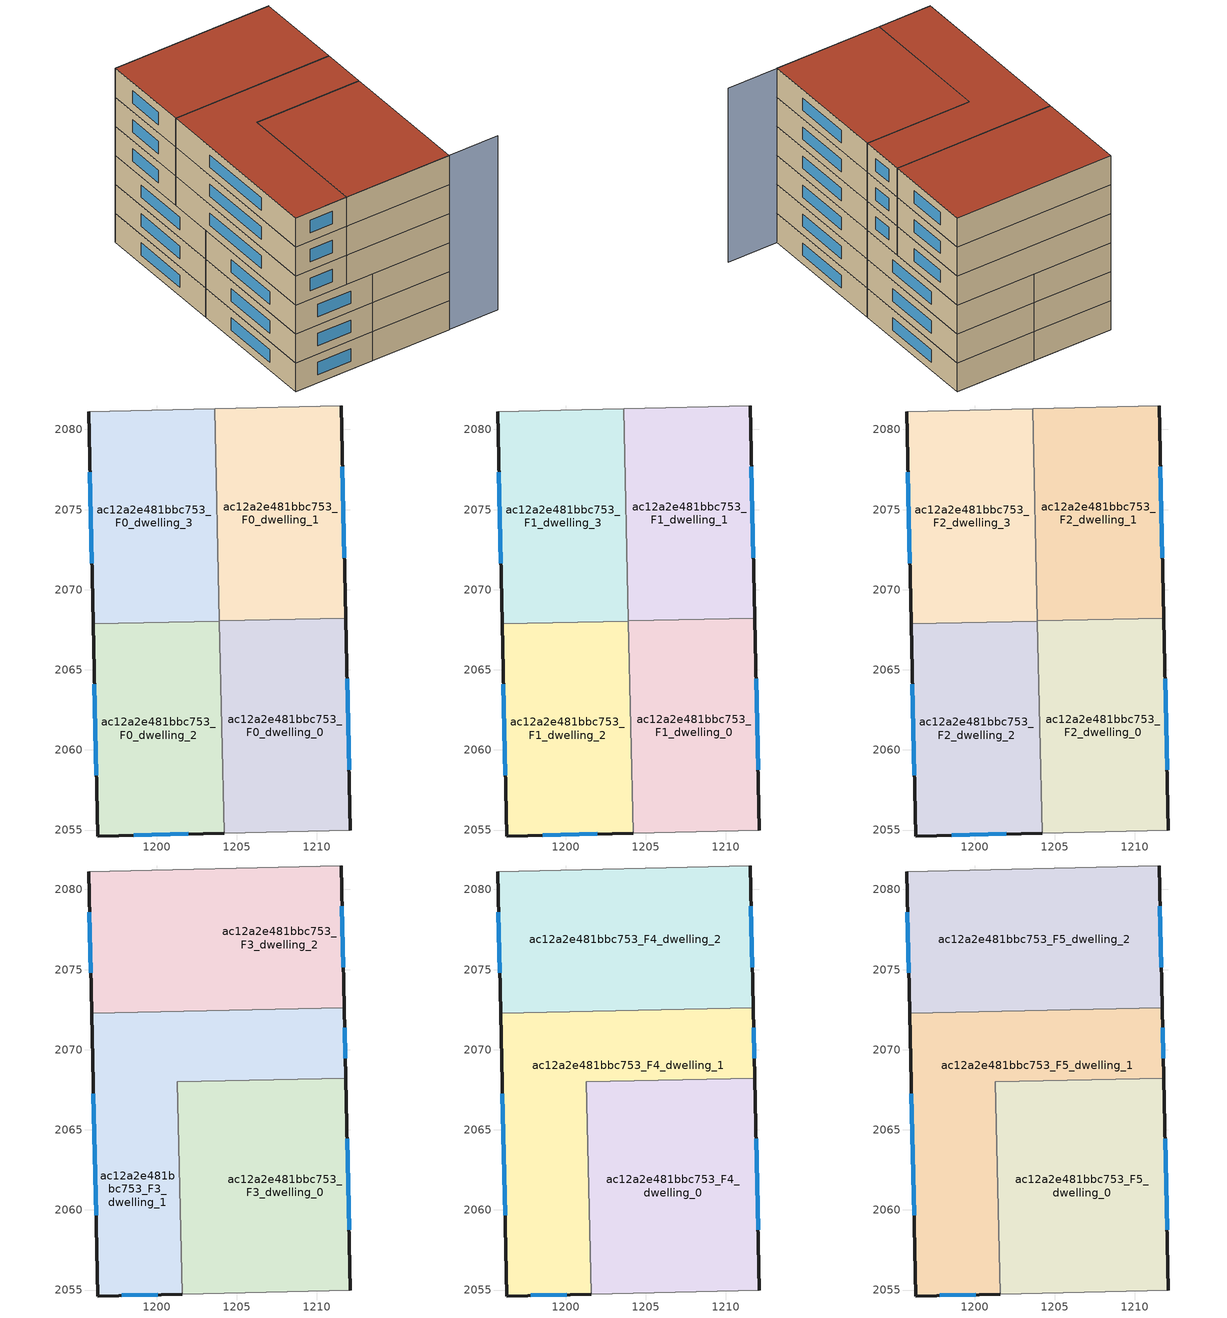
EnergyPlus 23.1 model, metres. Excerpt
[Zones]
ac12a2e481bbc753_F0_dwelling_0
 floor ground (EU_floor_Construction): 1211.81,2068.22 1212.1,2054.98 1204.22,2054.8 1203.92,2068.05 z0
 wall outside (EU_wall_Construction): 1212.1,2054.98 1211.81,2068.22 z0:3
 wall to ac12a2e481bbc753_F0_dwelling_1 (EU_wall_Construction): 1211.81,2068.22 1203.92,2068.05 z0:3
 wall adiabatic (EU_wall_Construction): 1204.22,2054.8 1212.1,2054.98 z0:3
 wall to ac12a2e481bbc753_F0_dwelling_2 (EU_wall_Construction): 1203.92,2068.04 1204.22,2054.8 z0:3
 window (EU_Window_Construction): 1212.02,2058.76 1211.89,2064.44 z0.86:2.14
ac12a2e481bbc753_F0_dwelling_1
 floor ground (EU_floor_Construction): 1211.51,2081.47 1211.81,2068.22 1203.92,2068.05 1203.63,2081.29 z0
 wall outside (EU_wall_Construction): 1211.81,2068.22 1211.51,2081.47 z0:3
 wall adiabatic (EU_wall_Construction): 1211.51,2081.47 1203.63,2081.29 z0:3
 wall to ac12a2e481bbc753_F0_dwelling_3 (EU_wall_Construction): 1203.63,2081.29 1203.92,2068.05 z0:3
 window (EU_Window_Construction): 1211.72,2072.01 1211.6,2077.68 z0.86:2.14
ac12a2e481bbc753_F0_dwelling_2
 floor ground (EU_floor_Construction): 1203.92,2068.04 1204.22,2054.8 1196.33,2054.63 1196.04,2067.87 z0
 wall outside (EU_wall_Construction): 1196.04,2067.87 1196.33,2054.63 1204.22,2054.8 z0:3
 wall to ac12a2e481bbc753_F0_dwelling_3 (EU_wall_Construction): 1203.92,2068.04 1196.04,2067.87 z0:3
 window (EU_Window_Construction): 1196.12,2064.09 1196.25,2058.41 / 1198.58,2054.68 1201.96,2054.75 z0.86:2.14
ac12a2e481bbc753_F0_dwelling_3
 floor ground (EU_floor_Construction): 1203.63,2081.29 1203.92,2068.04 1196.04,2067.87 1195.75,2081.12 z0
 wall outside (EU_wall_Construction): 1195.75,2081.12 1196.04,2067.87 z0:3
 wall adiabatic (EU_wall_Construction): 1203.63,2081.29 1195.75,2081.12 z0:3
 window (EU_Window_Construction): 1195.83,2077.33 1195.96,2071.65 z0.86:2.14
ac12a2e481bbc753_F1_dwelling_0
 floor to ac12a2e481bbc753_F0_dwelling_0 (EU_floor_Construction): 1211.81,2068.22 1212.1,2054.98 1204.22,2054.8 1203.92,2068.05 z3
 wall outside (EU_wall_Construction): 1212.1,2054.98 1211.81,2068.22 z3:6
 wall to ac12a2e481bbc753_F1_dwelling_1 (EU_wall_Construction): 1211.81,2068.22 1203.92,2068.05 z3:6
 wall adiabatic (EU_wall_Construction): 1204.22,2054.8 1212.1,2054.98 z3:6
 wall to ac12a2e481bbc753_F1_dwelling_2 (EU_wall_Construction): 1203.92,2068.04 1204.22,2054.8 z3:6
 window (EU_Window_Construction): 1212.02,2058.76 1211.89,2064.44 z3.86:5.14
ac12a2e481bbc753_F1_dwelling_1
 floor to ac12a2e481bbc753_F0_dwelling_1 (EU_floor_Construction): 1211.51,2081.47 1211.81,2068.22 1203.92,2068.05 1203.63,2081.29 z3
 wall outside (EU_wall_Construction): 1211.81,2068.22 1211.51,2081.47 z3:6
 wall adiabatic (EU_wall_Construction): 1211.51,2081.47 1203.63,2081.29 z3:6
 wall to ac12a2e481bbc753_F1_dwelling_3 (EU_wall_Construction): 1203.63,2081.29 1203.92,2068.05 z3:6
 window (EU_Window_Construction): 1211.72,2072.01 1211.6,2077.68 z3.86:5.14
ac12a2e481bbc753_F1_dwelling_2
 floor to ac12a2e481bbc753_F0_dwelling_2 (EU_floor_Construction): 1203.92,2068.04 1204.22,2054.8 1196.33,2054.63 1196.04,2067.87 z3
 wall outside (EU_wall_Construction): 1196.04,2067.87 1196.33,2054.63 1204.22,2054.8 z3:6
 wall to ac12a2e481bbc753_F1_dwelling_3 (EU_wall_Construction): 1203.92,2068.04 1196.04,2067.87 z3:6
 window (EU_Window_Construction): 1196.12,2064.09 1196.25,2058.41 / 1198.58,2054.68 1201.96,2054.75 z3.86:5.14
ac12a2e481bbc753_F1_dwelling_3
 floor to ac12a2e481bbc753_F0_dwelling_3 (EU_floor_Construction): 1203.63,2081.29 1203.92,2068.04 1196.04,2067.87 1195.75,2081.12 z3
 wall outside (EU_wall_Construction): 1195.75,2081.12 1196.04,2067.87 z3:6
 wall adiabatic (EU_wall_Construction): 1203.63,2081.29 1195.75,2081.12 z3:6
 window (EU_Window_Construction): 1195.83,2077.33 1195.96,2071.65 z3.86:5.14
ac12a2e481bbc753_F2_dwelling_0
 floor to ac12a2e481bbc753_F1_dwelling_0 (EU_floor_Construction): 1211.81,2068.22 1212.1,2054.98 1204.22,2054.8 1203.92,2068.05 z6
 wall outside (EU_wall_Construction): 1212.1,2054.98 1211.81,2068.22 z6:9
 wall to ac12a2e481bbc753_F2_dwelling_1 (EU_wall_Construction): 1211.81,2068.22 1203.92,2068.05 z6:9
 wall adiabatic (EU_wall_Construction): 1204.22,2054.8 1212.1,2054.98 z6:9
 wall to ac12a2e481bbc753_F2_dwelling_2 (EU_wall_Construction): 1203.92,2068.04 1204.22,2054.8 z6:9
 window (EU_Window_Construction): 1212.02,2058.76 1211.89,2064.44 z6.86:8.14
ac12a2e481bbc753_F2_dwelling_1
 floor to ac12a2e481bbc753_F1_dwelling_1 (EU_floor_Construction): 1211.51,2081.47 1211.81,2068.22 1203.92,2068.05 1203.63,2081.29 z6
 wall outside (EU_wall_Construction): 1211.81,2068.22 1211.51,2081.47 z6:9
 wall adiabatic (EU_wall_Construction): 1211.51,2081.47 1203.63,2081.29 z6:9
 wall to ac12a2e481bbc753_F2_dwelling_3 (EU_wall_Construction): 1203.63,2081.29 1203.92,2068.05 z6:9
 window (EU_Window_Construction): 1211.72,2072.01 1211.6,2077.68 z6.86:8.14
ac12a2e481bbc753_F2_dwelling_2
 floor to ac12a2e481bbc753_F1_dwelling_2 (EU_floor_Construction): 1203.92,2068.04 1204.22,2054.8 1196.33,2054.63 1196.04,2067.87 z6
 wall outside (EU_wall_Construction): 1196.04,2067.87 1196.33,2054.63 1204.22,2054.8 z6:9
 wall to ac12a2e481bbc753_F2_dwelling_3 (EU_wall_Construction): 1203.92,2068.04 1196.04,2067.87 z6:9
 window (EU_Window_Construction): 1196.12,2064.09 1196.25,2058.41 / 1198.58,2054.68 1201.96,2054.75 z6.86:8.14
ac12a2e481bbc753_F2_dwelling_3
 floor to ac12a2e481bbc753_F1_dwelling_3 (EU_floor_Construction): 1203.63,2081.29 1203.92,2068.04 1196.04,2067.87 1195.75,2081.12 z6
 wall outside (EU_wall_Construction): 1195.75,2081.12 1196.04,2067.87 z6:9
 wall adiabatic (EU_wall_Construction): 1203.63,2081.29 1195.75,2081.12 z6:9
 window (EU_Window_Construction): 1195.83,2077.33 1195.96,2071.65 z6.86:8.14
ac12a2e481bbc753_F3_dwelling_0
 floor to ac12a2e481bbc753_F2_dwelling_0 (EU_floor_Construction): 1211.81,2068.22 1212.1,2054.98 1204.22,2054.8 1203.92,2068.05 z9
 floor to ac12a2e481bbc753_F2_dwelling_2 (EU_floor_Construction): 1203.92,2068.04 1204.22,2054.8 1201.59,2054.75 1201.3,2067.99 z9
 wall outside (EU_wall_Construction): 1212.1,2054.98 1211.81,2068.22 z9:12
 wall to ac12a2e481bbc753_F3_dwelling_1 (EU_wall_Construction): 1211.81,2068.22 1201.29,2067.99 1201.59,2054.75 z9:12
 wall adiabatic (EU_wall_Construction): 1201.59,2054.75 1212.1,2054.98 z9:12
 window (EU_Window_Construction): 1212.02,2058.76 1211.89,2064.44 z9.86:11.14
ac12a2e481bbc753_F3_dwelling_1
 floor to ac12a2e481bbc753_F2_dwelling_2 (EU_floor_Construction): 1201.3,2067.99 1201.59,2054.75 1196.33,2054.63 1196.04,2067.87 z9
 floor to ac12a2e481bbc753_F2_dwelling_1 (EU_floor_Construction): 1211.71,2072.63 1211.81,2068.22 1203.92,2068.05 1203.83,2072.46 z9
 floor to ac12a2e481bbc753_F2_dwelling_3 (EU_floor_Construction): 1203.83,2072.46 1203.92,2068.05 1196.04,2067.87 1195.94,2072.29 z9
 wall outside (EU_wall_Construction): 1195.94,2072.29 1196.33,2054.63 1201.59,2054.75 / 1211.81,2068.22 1211.71,2072.63 z9:12
 wall to ac12a2e481bbc753_F3_dwelling_2 (EU_wall_Construction): 1211.71,2072.63 1195.94,2072.29 z9:12
 window (EU_Window_Construction): 1197.83,2054.66 1200.09,2054.71 / 1196.05,2067.24 1196.22,2059.67 / 1211.78,2069.48 1211.74,2071.37 z9.86:11.14
ac12a2e481bbc753_F3_dwelling_2
 floor to ac12a2e481bbc753_F2_dwelling_1 (EU_floor_Construction): 1211.51,2081.47 1211.71,2072.63 1203.83,2072.46 1203.63,2081.29 z9
 floor to ac12a2e481bbc753_F2_dwelling_3 (EU_floor_Construction): 1203.63,2081.29 1203.83,2072.46 1195.94,2072.29 1195.75,2081.12 z9
 wall outside (EU_wall_Construction): 1195.75,2081.12 1195.94,2072.29 / 1211.71,2072.63 1211.51,2081.47 z9:12
 wall adiabatic (EU_wall_Construction): 1211.51,2081.47 1195.75,2081.12 z9:12
 window (EU_Window_Construction): 1195.81,2078.59 1195.89,2074.81 / 1211.65,2075.16 1211.57,2078.94 z9.86:11.14
ac12a2e481bbc753_F4_dwelling_0
 floor to ac12a2e481bbc753_F3_dwelling_0 (EU_floor_Construction): 1211.81,2068.22 1212.1,2054.98 1201.59,2054.75 1201.29,2067.99 z12
 wall outside (EU_wall_Construction): 1212.1,2054.98 1211.81,2068.22 z12:15
 wall to ac12a2e481bbc753_F4_dwelling_1 (EU_wall_Construction): 1211.81,2068.22 1201.29,2067.99 1201.59,2054.75 z12:15
 wall adiabatic (EU_wall_Construction): 1201.59,2054.75 1212.1,2054.98 z12:15
 window (EU_Window_Construction): 1212.02,2058.76 1211.89,2064.44 z12.86:14.14
ac12a2e481bbc753_F4_dwelling_1
 floor to ac12a2e481bbc753_F3_dwelling_1 (EU_floor_Construction): 1211.71,2072.63 1211.81,2068.22 1201.29,2067.99 1201.59,2054.75 1196.33,2054.63 1195.94,2072.29 z12
 wall outside (EU_wall_Construction): 1195.94,2072.29 1196.33,2054.63 1201.59,2054.75 / 1211.81,2068.22 1211.71,2072.63 z12:15
 wall to ac12a2e481bbc753_F4_dwelling_2 (EU_wall_Construction): 1211.71,2072.63 1195.94,2072.29 z12:15
 window (EU_Window_Construction): 1197.83,2054.66 1200.09,2054.71 / 1196.05,2067.24 1196.22,2059.67 / 1211.78,2069.48 1211.74,2071.37 z12.86:14.14
ac12a2e481bbc753_F4_dwelling_2
 floor to ac12a2e481bbc753_F3_dwelling_2 (EU_floor_Construction): 1211.51,2081.47 1211.71,2072.63 1195.94,2072.29 1195.75,2081.12 z12
 wall outside (EU_wall_Construction): 1195.75,2081.12 1195.94,2072.29 / 1211.71,2072.63 1211.51,2081.47 z12:15
 wall adiabatic (EU_wall_Construction): 1211.51,2081.47 1195.75,2081.12 z12:15
 window (EU_Window_Construction): 1195.81,2078.59 1195.89,2074.81 / 1211.65,2075.16 1211.57,2078.94 z12.86:14.14
ac12a2e481bbc753_F5_dwelling_0
 floor to ac12a2e481bbc753_F4_dwelling_0 (EU_floor_Construction): 1211.81,2068.22 1212.1,2054.98 1201.59,2054.75 1201.29,2067.99 z15
 wall outside (EU_wall_Construction): 1212.1,2054.98 1211.81,2068.22 z15:18
 wall to ac12a2e481bbc753_F5_dwelling_1 (EU_wall_Construction): 1211.81,2068.22 1201.29,2067.99 1201.59,2054.75 z15:18
 wall adiabatic (EU_wall_Construction): 1201.59,2054.75 1212.1,2054.98 z15:18
 window (EU_Window_Construction): 1212.02,2058.76 1211.89,2064.44 z15.86:17.14
 roof outside (EU_roof_Construction): 1212.1,2054.98 1211.81,2068.22 1201.29,2067.99 1201.59,2054.75 z18
ac12a2e481bbc753_F5_dwelling_1
 floor to ac12a2e481bbc753_F4_dwelling_1 (EU_floor_Construction): 1211.71,2072.63 1211.81,2068.22 1201.29,2067.99 1201.59,2054.75 1196.33,2054.63 1195.94,2072.29 z15
 wall outside (EU_wall_Construction): 1195.94,2072.29 1196.33,2054.63 1201.59,2054.75 / 1211.81,2068.22 1211.71,2072.63 z15:18
 wall to ac12a2e481bbc753_F5_dwelling_2 (EU_wall_Construction): 1211.71,2072.63 1195.94,2072.29 z15:18
 window (EU_Window_Construction): 1197.83,2054.66 1200.09,2054.71 / 1196.05,2067.24 1196.22,2059.67 / 1211.78,2069.48 1211.74,2071.37 z15.86:17.14
 roof outside (EU_roof_Construction): 1201.59,2054.75 1201.29,2067.99 1211.81,2068.22 1211.71,2072.63 1195.94,2072.29 1196.33,2054.63 z18
ac12a2e481bbc753_F5_dwelling_2
 floor to ac12a2e481bbc753_F4_dwelling_2 (EU_floor_Construction): 1211.51,2081.47 1211.71,2072.63 1195.94,2072.29 1195.75,2081.12 z15
 wall outside (EU_wall_Construction): 1195.75,2081.12 1195.94,2072.29 / 1211.71,2072.63 1211.51,2081.47 z15:18
 wall adiabatic (EU_wall_Construction): 1211.51,2081.47 1195.75,2081.12 z15:18
 window (EU_Window_Construction): 1195.81,2078.59 1195.89,2074.81 / 1211.65,2075.16 1211.57,2078.94 z15.86:17.14
 roof outside (EU_roof_Construction): 1211.71,2072.63 1211.51,2081.47 1195.75,2081.12 1195.94,2072.29 z18
shading: 1199.28,2054.7 1217.1,2055.09 / 1211.51,2081.47 1195.73,2081.12 z0:18
[Building]
EU S2 Campaign: North Axis=0; Terrain=City; Solar Distribution=FullExterior
[Site:Location]
Helsinki-Vantaa.AP: Latitude=60.317; Longitude=24.963; Time Zone=2; Elevation=54.6
[SizingPeriod:WeatherFileDays]
AnnualSizingPeriod: Begin Month=1; Begin Day of Month=1; End Month=12; End Day of Month=31; Day of Week for Start Day=Monday; Use Weather File Daylight Saving Period=No; Use Weather File Rain and Snow Indicators=No
[MATERIAL]
EU_InternalMass_Material: Roughness=MediumRough; Thickness=0.1; Conductivity=1; Density=1800; Specific Heat=900; Thermal Absorptance=0.9; Solar Absorptance=0.7; Visible Absorptance=0.7
[MATERIAL:NOMASS] Roughness=MediumRough; Thermal Absorptance=0.9; Solar Absorptance=0.7; Visible Absorptance=0.7
Name | Thermal Resistance
EU_wall_NoMass | 1.10183
EU_roof_NoMass; EU_floor_NoMass | 1.70606
[WINDOWMATERIAL:SIMPLEGLAZINGSYSTEM]
EU_Window_SimpleGlazing: UFactor=3.11035; Solar Heat Gain Coefficient=0.8; Visible Transmittance=0.8
[CONSTRUCTION]
EU_wall_Construction: EU_wall_NoMass
EU_roof_Construction: EU_roof_NoMass
EU_floor_Construction: EU_floor_NoMass
EU_Window_Construction: EU_Window_SimpleGlazing
EU_InternalMass_Construction: EU_InternalMass_Material
[ZONE] Type=1; Multiplier=1; Ceiling Height=autocalculate; Floor Area=autocalculate; Part of Total Floor Area=Yes
Name | Volume
ac12a2e481bbc753_F0_dwelling_0; ac12a2e481bbc753_F1_dwelling_0; ac12a2e481bbc753_F2_dwelling_0 | 313.376
ac12a2e481bbc753_F3_dwelling_0; ac12a2e481bbc753_F4_dwelling_0; ac12a2e481bbc753_F5_dwelling_0 | 417.851
ac12a2e481bbc753_F0_dwelling_1; ac12a2e481bbc753_F1_dwelling_1; ac12a2e481bbc753_F2_dwelling_1 | 313.37
ac12a2e481bbc753_F3_dwelling_1; ac12a2e481bbc753_F4_dwelling_1; ac12a2e481bbc753_F5_dwelling_1 | 417.824
ac12a2e481bbc753_F0_dwelling_2; ac12a2e481bbc753_F1_dwelling_2; ac12a2e481bbc753_F2_dwelling_2; ac12a2e481bbc753_F0_dwelling_3; ac12a2e481bbc753_F1_dwelling_3; ac12a2e481bbc753_F2_dwelling_3 | 313.351
ac12a2e481bbc753_F3_dwelling_2; ac12a2e481bbc753_F4_dwelling_2; ac12a2e481bbc753_F5_dwelling_2 | 417.839
[INTERNALMASS] Construction=EU_InternalMass_Construction
Name | Zone or ZoneList | Surface Area
ac12a2e481bbc753_F0_dwelling_0_EU_InternalMass | ac12a2e481bbc753_F0_dwelling_0 | 104.459
ac12a2e481bbc753_F0_dwelling_1_EU_InternalMass | ac12a2e481bbc753_F0_dwelling_1 | 104.458
ac12a2e481bbc753_F0_dwelling_2_EU_InternalMass | ac12a2e481bbc753_F0_dwelling_2 | 104.453
ac12a2e481bbc753_F0_dwelling_3_EU_InternalMass | ac12a2e481bbc753_F0_dwelling_3 | 104.45
ac12a2e481bbc753_F1_dwelling_0_EU_InternalMass | ac12a2e481bbc753_F1_dwelling_0 | 104.459
ac12a2e481bbc753_F1_dwelling_1_EU_InternalMass | ac12a2e481bbc753_F1_dwelling_1 | 104.458
ac12a2e481bbc753_F1_dwelling_2_EU_InternalMass | ac12a2e481bbc753_F1_dwelling_2 | 104.453
ac12a2e481bbc753_F1_dwelling_3_EU_InternalMass | ac12a2e481bbc753_F1_dwelling_3 | 104.45
ac12a2e481bbc753_F2_dwelling_0_EU_InternalMass | ac12a2e481bbc753_F2_dwelling_0 | 104.459
ac12a2e481bbc753_F2_dwelling_1_EU_InternalMass | ac12a2e481bbc753_F2_dwelling_1 | 104.458
ac12a2e481bbc753_F2_dwelling_2_EU_InternalMass | ac12a2e481bbc753_F2_dwelling_2 | 104.453
ac12a2e481bbc753_F2_dwelling_3_EU_InternalMass | ac12a2e481bbc753_F2_dwelling_3 | 104.45
ac12a2e481bbc753_F3_dwelling_0_EU_InternalMass | ac12a2e481bbc753_F3_dwelling_0 | 139.281
ac12a2e481bbc753_F3_dwelling_1_EU_InternalMass | ac12a2e481bbc753_F3_dwelling_1 | 139.275
ac12a2e481bbc753_F3_dwelling_2_EU_InternalMass | ac12a2e481bbc753_F3_dwelling_2 | 139.28
ac12a2e481bbc753_F4_dwelling_0_EU_InternalMass | ac12a2e481bbc753_F4_dwelling_0 | 139.281
ac12a2e481bbc753_F4_dwelling_1_EU_InternalMass | ac12a2e481bbc753_F4_dwelling_1 | 139.275
ac12a2e481bbc753_F4_dwelling_2_EU_InternalMass | ac12a2e481bbc753_F4_dwelling_2 | 139.28
ac12a2e481bbc753_F5_dwelling_0_EU_InternalMass | ac12a2e481bbc753_F5_dwelling_0 | 139.281
ac12a2e481bbc753_F5_dwelling_1_EU_InternalMass | ac12a2e481bbc753_F5_dwelling_1 | 139.275
ac12a2e481bbc753_F5_dwelling_2_EU_InternalMass | ac12a2e481bbc753_F5_dwelling_2 | 139.28
[OTHEREQUIPMENT] Fuel Type=Electricity; Design Level Calculation Method=Watts/Area; Power per Zone Floor Area=1; Fraction Latent=0; Fraction Radiant=0; Fraction Lost=0; Carbon Dioxide Generation Rate=0; EndUse Subcategory=EU_Step8_InternalGains
Name | Zone or ZoneList or Space or SpaceList | Schedule
EU_Step8_InternalGain_ac12a2e481bbc753_F0_dwelling_0_f000 | ac12a2e481bbc753_F0_dwelling_0 | EU_Step8_GainSchedule_ac12a2e481bbc753_F0_dwelling_0_f000
EU_Step8_InternalGain_ac12a2e481bbc753_F0_dwelling_1_f000 | ac12a2e481bbc753_F0_dwelling_1 | EU_Step8_GainSchedule_ac12a2e481bbc753_F0_dwelling_1_f000
EU_Step8_InternalGain_ac12a2e481bbc753_F0_dwelling_2_f000 | ac12a2e481bbc753_F0_dwelling_2 | EU_Step8_GainSchedule_ac12a2e481bbc753_F0_dwelling_2_f000
EU_Step8_InternalGain_ac12a2e481bbc753_F0_dwelling_3_f000 | ac12a2e481bbc753_F0_dwelling_3 | EU_Step8_GainSchedule_ac12a2e481bbc753_F0_dwelling_3_f000
EU_Step8_InternalGain_ac12a2e481bbc753_F1_dwelling_0_f000 | ac12a2e481bbc753_F1_dwelling_0 | EU_Step8_GainSchedule_ac12a2e481bbc753_F1_dwelling_0_f000
EU_Step8_InternalGain_ac12a2e481bbc753_F1_dwelling_1_f000 | ac12a2e481bbc753_F1_dwelling_1 | EU_Step8_GainSchedule_ac12a2e481bbc753_F1_dwelling_1_f000
EU_Step8_InternalGain_ac12a2e481bbc753_F1_dwelling_2_f000 | ac12a2e481bbc753_F1_dwelling_2 | EU_Step8_GainSchedule_ac12a2e481bbc753_F1_dwelling_2_f000
EU_Step8_InternalGain_ac12a2e481bbc753_F1_dwelling_3_f000 | ac12a2e481bbc753_F1_dwelling_3 | EU_Step8_GainSchedule_ac12a2e481bbc753_F1_dwelling_3_f000
EU_Step8_InternalGain_ac12a2e481bbc753_F2_dwelling_0_f000 | ac12a2e481bbc753_F2_dwelling_0 | EU_Step8_GainSchedule_ac12a2e481bbc753_F2_dwelling_0_f000
EU_Step8_InternalGain_ac12a2e481bbc753_F2_dwelling_1_f000 | ac12a2e481bbc753_F2_dwelling_1 | EU_Step8_GainSchedule_ac12a2e481bbc753_F2_dwelling_1_f000
EU_Step8_InternalGain_ac12a2e481bbc753_F2_dwelling_2_f000 | ac12a2e481bbc753_F2_dwelling_2 | EU_Step8_GainSchedule_ac12a2e481bbc753_F2_dwelling_2_f000
EU_Step8_InternalGain_ac12a2e481bbc753_F2_dwelling_3_f000 | ac12a2e481bbc753_F2_dwelling_3 | EU_Step8_GainSchedule_ac12a2e481bbc753_F2_dwelling_3_f000
EU_Step8_InternalGain_ac12a2e481bbc753_F3_dwelling_0_f000 | ac12a2e481bbc753_F3_dwelling_0 | EU_Step8_GainSchedule_ac12a2e481bbc753_F3_dwelling_0_f000
EU_Step8_InternalGain_ac12a2e481bbc753_F3_dwelling_1_f000 | ac12a2e481bbc753_F3_dwelling_1 | EU_Step8_GainSchedule_ac12a2e481bbc753_F3_dwelling_1_f000
EU_Step8_InternalGain_ac12a2e481bbc753_F3_dwelling_2_f000 | ac12a2e481bbc753_F3_dwelling_2 | EU_Step8_GainSchedule_ac12a2e481bbc753_F3_dwelling_2_f000
EU_Step8_InternalGain_ac12a2e481bbc753_F4_dwelling_0_f000 | ac12a2e481bbc753_F4_dwelling_0 | EU_Step8_GainSchedule_ac12a2e481bbc753_F4_dwelling_0_f000
EU_Step8_InternalGain_ac12a2e481bbc753_F4_dwelling_1_f000 | ac12a2e481bbc753_F4_dwelling_1 | EU_Step8_GainSchedule_ac12a2e481bbc753_F4_dwelling_1_f000
EU_Step8_InternalGain_ac12a2e481bbc753_F4_dwelling_2_f000 | ac12a2e481bbc753_F4_dwelling_2 | EU_Step8_GainSchedule_ac12a2e481bbc753_F4_dwelling_2_f000
EU_Step8_InternalGain_ac12a2e481bbc753_F5_dwelling_0_f000 | ac12a2e481bbc753_F5_dwelling_0 | EU_Step8_GainSchedule_ac12a2e481bbc753_F5_dwelling_0_f000
EU_Step8_InternalGain_ac12a2e481bbc753_F5_dwelling_1_f000 | ac12a2e481bbc753_F5_dwelling_1 | EU_Step8_GainSchedule_ac12a2e481bbc753_F5_dwelling_1_f000
EU_Step8_InternalGain_ac12a2e481bbc753_F5_dwelling_2_f000 | ac12a2e481bbc753_F5_dwelling_2 | EU_Step8_GainSchedule_ac12a2e481bbc753_F5_dwelling_2_f000
[ZONEVENTILATION:DESIGNFLOWRATE] Schedule=EU_AlwaysOn; Design Flow Rate Calculation Method=AirChanges/Hour; Air Changes per Hour=0.756316; Ventilation Type=Natural; Fan Pressure Rise=0; Fan Total Efficiency=1; Constant Term Coefficient=1; Temperature Term Coefficient=0; Velocity Term Coefficient=0; Velocity Squared Term Coefficient=0; Minimum Indoor Temperature=-100; Maximum Indoor Temperature=100; Delta Temperature=-100; Minimum Outdoor Temperature=-100; Maximum Outdoor Temperature=100; Maximum Wind Speed=40
Name | Zone or ZoneList or Space or SpaceList
EU_ConstantAir_ac12a2e481bbc753_F0_dwelling_0 | ac12a2e481bbc753_F0_dwelling_0
EU_ConstantAir_ac12a2e481bbc753_F0_dwelling_1 | ac12a2e481bbc753_F0_dwelling_1
EU_ConstantAir_ac12a2e481bbc753_F0_dwelling_2 | ac12a2e481bbc753_F0_dwelling_2
EU_ConstantAir_ac12a2e481bbc753_F0_dwelling_3 | ac12a2e481bbc753_F0_dwelling_3
EU_ConstantAir_ac12a2e481bbc753_F1_dwelling_0 | ac12a2e481bbc753_F1_dwelling_0
EU_ConstantAir_ac12a2e481bbc753_F1_dwelling_1 | ac12a2e481bbc753_F1_dwelling_1
EU_ConstantAir_ac12a2e481bbc753_F1_dwelling_2 | ac12a2e481bbc753_F1_dwelling_2
EU_ConstantAir_ac12a2e481bbc753_F1_dwelling_3 | ac12a2e481bbc753_F1_dwelling_3
EU_ConstantAir_ac12a2e481bbc753_F2_dwelling_0 | ac12a2e481bbc753_F2_dwelling_0
EU_ConstantAir_ac12a2e481bbc753_F2_dwelling_1 | ac12a2e481bbc753_F2_dwelling_1
EU_ConstantAir_ac12a2e481bbc753_F2_dwelling_2 | ac12a2e481bbc753_F2_dwelling_2
EU_ConstantAir_ac12a2e481bbc753_F2_dwelling_3 | ac12a2e481bbc753_F2_dwelling_3
EU_ConstantAir_ac12a2e481bbc753_F3_dwelling_0 | ac12a2e481bbc753_F3_dwelling_0
EU_ConstantAir_ac12a2e481bbc753_F3_dwelling_1 | ac12a2e481bbc753_F3_dwelling_1
EU_ConstantAir_ac12a2e481bbc753_F3_dwelling_2 | ac12a2e481bbc753_F3_dwelling_2
EU_ConstantAir_ac12a2e481bbc753_F4_dwelling_0 | ac12a2e481bbc753_F4_dwelling_0
EU_ConstantAir_ac12a2e481bbc753_F4_dwelling_1 | ac12a2e481bbc753_F4_dwelling_1
EU_ConstantAir_ac12a2e481bbc753_F4_dwelling_2 | ac12a2e481bbc753_F4_dwelling_2
EU_ConstantAir_ac12a2e481bbc753_F5_dwelling_0 | ac12a2e481bbc753_F5_dwelling_0
EU_ConstantAir_ac12a2e481bbc753_F5_dwelling_1 | ac12a2e481bbc753_F5_dwelling_1
EU_ConstantAir_ac12a2e481bbc753_F5_dwelling_2 | ac12a2e481bbc753_F5_dwelling_2
[HVACTEMPLATE:THERMOSTAT] Constant Heating Setpoint=20; Constant Cooling Setpoint=50
EU_HeatOnly_ac12a2e481bbc753_F0_dwelling_0; EU_HeatOnly_ac12a2e481bbc753_F0_dwelling_1; EU_HeatOnly_ac12a2e481bbc753_F0_dwelling_2; EU_HeatOnly_ac12a2e481bbc753_F0_dwelling_3; EU_HeatOnly_ac12a2e481bbc753_F1_dwelling_0; EU_HeatOnly_ac12a2e481bbc753_F1_dwelling_1; EU_HeatOnly_ac12a2e481bbc753_F1_dwelling_2; EU_HeatOnly_ac12a2e481bbc753_F1_dwelling_3; EU_HeatOnly_ac12a2e481bbc753_F2_dwelling_0; EU_HeatOnly_ac12a2e481bbc753_F2_dwelling_1; EU_HeatOnly_ac12a2e481bbc753_F2_dwelling_2; EU_HeatOnly_ac12a2e481bbc753_F2_dwelling_3; EU_HeatOnly_ac12a2e481bbc753_F3_dwelling_0; EU_HeatOnly_ac12a2e481bbc753_F3_dwelling_1; EU_HeatOnly_ac12a2e481bbc753_F3_dwelling_2; EU_HeatOnly_ac12a2e481bbc753_F4_dwelling_0; EU_HeatOnly_ac12a2e481bbc753_F4_dwelling_1; EU_HeatOnly_ac12a2e481bbc753_F4_dwelling_2; EU_HeatOnly_ac12a2e481bbc753_F5_dwelling_0; EU_HeatOnly_ac12a2e481bbc753_F5_dwelling_1; EU_HeatOnly_ac12a2e481bbc753_F5_dwelling_2
[HVACTEMPLATE:ZONE:IDEALLOADSAIRSYSTEM] System Availability Schedule=EU_AlwaysOn; Maximum Heating Supply Air Temperature=50; Minimum Cooling Supply Air Temperature=13; Maximum Heating Supply Air Humidity Ratio=0.0156; Minimum Cooling Supply Air Humidity Ratio=0.0077; Heating Limit=NoLimit; Cooling Limit=NoLimit; Heating Availability Schedule=EU_AlwaysOn; Cooling Availability Schedule=EU_CoolingOff; Dehumidification Control Type=ConstantSensibleHeatRatio; Cooling Sensible Heat Ratio=0.7; Dehumidification Setpoint=60; Humidification Control Type=None; Humidification Setpoint=30; Outdoor Air Method=None; Outdoor Air Flow Rate per Person=0.00944; Outdoor Air Flow Rate per Zone Floor Area=0; Outdoor Air Flow Rate per Zone=0; Demand Controlled Ventilation Type=None; Outdoor Air Economizer Type=NoEconomizer; Heat Recovery Type=None; Sensible Heat Recovery Effectiveness=0.7; Latent Heat Recovery Effectiveness=0.65
Name | Template Thermostat
ac12a2e481bbc753_F0_dwelling_0 | EU_HeatOnly_ac12a2e481bbc753_F0_dwelling_0
ac12a2e481bbc753_F0_dwelling_1 | EU_HeatOnly_ac12a2e481bbc753_F0_dwelling_1
ac12a2e481bbc753_F0_dwelling_2 | EU_HeatOnly_ac12a2e481bbc753_F0_dwelling_2
ac12a2e481bbc753_F0_dwelling_3 | EU_HeatOnly_ac12a2e481bbc753_F0_dwelling_3
ac12a2e481bbc753_F1_dwelling_0 | EU_HeatOnly_ac12a2e481bbc753_F1_dwelling_0
ac12a2e481bbc753_F1_dwelling_1 | EU_HeatOnly_ac12a2e481bbc753_F1_dwelling_1
ac12a2e481bbc753_F1_dwelling_2 | EU_HeatOnly_ac12a2e481bbc753_F1_dwelling_2
ac12a2e481bbc753_F1_dwelling_3 | EU_HeatOnly_ac12a2e481bbc753_F1_dwelling_3
ac12a2e481bbc753_F2_dwelling_0 | EU_HeatOnly_ac12a2e481bbc753_F2_dwelling_0
ac12a2e481bbc753_F2_dwelling_1 | EU_HeatOnly_ac12a2e481bbc753_F2_dwelling_1
ac12a2e481bbc753_F2_dwelling_2 | EU_HeatOnly_ac12a2e481bbc753_F2_dwelling_2
ac12a2e481bbc753_F2_dwelling_3 | EU_HeatOnly_ac12a2e481bbc753_F2_dwelling_3
ac12a2e481bbc753_F3_dwelling_0 | EU_HeatOnly_ac12a2e481bbc753_F3_dwelling_0
ac12a2e481bbc753_F3_dwelling_1 | EU_HeatOnly_ac12a2e481bbc753_F3_dwelling_1
ac12a2e481bbc753_F3_dwelling_2 | EU_HeatOnly_ac12a2e481bbc753_F3_dwelling_2
ac12a2e481bbc753_F4_dwelling_0 | EU_HeatOnly_ac12a2e481bbc753_F4_dwelling_0
ac12a2e481bbc753_F4_dwelling_1 | EU_HeatOnly_ac12a2e481bbc753_F4_dwelling_1
ac12a2e481bbc753_F4_dwelling_2 | EU_HeatOnly_ac12a2e481bbc753_F4_dwelling_2
ac12a2e481bbc753_F5_dwelling_0 | EU_HeatOnly_ac12a2e481bbc753_F5_dwelling_0
ac12a2e481bbc753_F5_dwelling_1 | EU_HeatOnly_ac12a2e481bbc753_F5_dwelling_1
ac12a2e481bbc753_F5_dwelling_2 | EU_HeatOnly_ac12a2e481bbc753_F5_dwelling_2
[SIZING:ZONE] Zone Cooling Design Supply Air Temperature Input Method=SupplyAirTemperature; Zone Cooling Design Supply Air Temperature=13; Zone Heating Design Supply Air Temperature Input Method=SupplyAirTemperature; Zone Heating Design Supply Air Temperature=50; Zone Cooling Design Supply Air Humidity Ratio=0.008; Zone Heating Design Supply Air Humidity Ratio=0.008; Cooling Design Air Flow Method=DesignDay; Cooling Design Air Flow Rate=0; Cooling Minimum Air Flow per Zone Floor Area=0.000762; Cooling Minimum Air Flow=0; Cooling Minimum Air Flow Fraction=0.2; Heating Design Air Flow Method=DesignDay; Heating Design Air Flow Rate=0; Heating Maximum Air Flow per Zone Floor Area=0.002032; Heating Maximum Air Flow=0.141576; Heating Maximum Air Flow Fraction=0.3; Account for Dedicated Outdoor Air System=No; Dedicated Outdoor Air System Control Strategy=NeutralSupplyAir; Dedicated Outdoor Air Low Setpoint Temperature for Design=autosize; Dedicated Outdoor Air High Setpoint Temperature for Design=autosize; Zone Load Sizing Method=Sensible Load Only No Latent Load; Zone Latent Cooling Design Supply Air Humidity Ratio Input Method=HumidityRatioDifference; Zone Cooling Design Supply Air Humidity Ratio Difference=0.005; Zone Latent Heating Design Supply Air Humidity Ratio Input Method=HumidityRatioDifference; Zone Humidification Design Supply Air Humidity Ratio Difference=0.005
ac12a2e481bbc753_F0_dwelling_0; ac12a2e481bbc753_F0_dwelling_1; ac12a2e481bbc753_F0_dwelling_2; ac12a2e481bbc753_F0_dwelling_3; ac12a2e481bbc753_F1_dwelling_0; ac12a2e481bbc753_F1_dwelling_1; ac12a2e481bbc753_F1_dwelling_2; ac12a2e481bbc753_F1_dwelling_3; ac12a2e481bbc753_F2_dwelling_0; ac12a2e481bbc753_F2_dwelling_1; ac12a2e481bbc753_F2_dwelling_2; ac12a2e481bbc753_F2_dwelling_3; ac12a2e481bbc753_F3_dwelling_0; ac12a2e481bbc753_F3_dwelling_1; ac12a2e481bbc753_F3_dwelling_2; ac12a2e481bbc753_F4_dwelling_0; ac12a2e481bbc753_F4_dwelling_1; ac12a2e481bbc753_F4_dwelling_2; ac12a2e481bbc753_F5_dwelling_0; ac12a2e481bbc753_F5_dwelling_1; ac12a2e481bbc753_F5_dwelling_2
[SCHEDULE:CONSTANT]
Name | Hourly Value
EU_AlwaysOn | 1
EU_CoolingOff | 0
[SCHEDULE:FILE] Column Number=1; Rows to Skip at Top=0; Number of Hours of Data=8760; Column Separator=Comma; Interpolate to Timestep=No; Minutes per Item=60; Adjust Schedule for Daylight Savings=Yes
Name | File
EU_Step8_GainSchedule_ac12a2e481bbc753_F0_dwelling_0_f000 | ../../schedules/ac12a2e481bbc753/ac12a2e481bbc753_F0_dwelling_0_f000_gain.csv
EU_Step8_GainSchedule_ac12a2e481bbc753_F0_dwelling_1_f000 | ../../schedules/ac12a2e481bbc753/ac12a2e481bbc753_F0_dwelling_1_f000_gain.csv
EU_Step8_GainSchedule_ac12a2e481bbc753_F0_dwelling_2_f000 | ../../schedules/ac12a2e481bbc753/ac12a2e481bbc753_F0_dwelling_2_f000_gain.csv
EU_Step8_GainSchedule_ac12a2e481bbc753_F0_dwelling_3_f000 | ../../schedules/ac12a2e481bbc753/ac12a2e481bbc753_F0_dwelling_3_f000_gain.csv
EU_Step8_GainSchedule_ac12a2e481bbc753_F1_dwelling_0_f000 | ../../schedules/ac12a2e481bbc753/ac12a2e481bbc753_F1_dwelling_0_f000_gain.csv
EU_Step8_GainSchedule_ac12a2e481bbc753_F1_dwelling_1_f000 | ../../schedules/ac12a2e481bbc753/ac12a2e481bbc753_F1_dwelling_1_f000_gain.csv
EU_Step8_GainSchedule_ac12a2e481bbc753_F1_dwelling_2_f000 | ../../schedules/ac12a2e481bbc753/ac12a2e481bbc753_F1_dwelling_2_f000_gain.csv
EU_Step8_GainSchedule_ac12a2e481bbc753_F1_dwelling_3_f000 | ../../schedules/ac12a2e481bbc753/ac12a2e481bbc753_F1_dwelling_3_f000_gain.csv
EU_Step8_GainSchedule_ac12a2e481bbc753_F2_dwelling_0_f000 | ../../schedules/ac12a2e481bbc753/ac12a2e481bbc753_F2_dwelling_0_f000_gain.csv
EU_Step8_GainSchedule_ac12a2e481bbc753_F2_dwelling_1_f000 | ../../schedules/ac12a2e481bbc753/ac12a2e481bbc753_F2_dwelling_1_f000_gain.csv
EU_Step8_GainSchedule_ac12a2e481bbc753_F2_dwelling_2_f000 | ../../schedules/ac12a2e481bbc753/ac12a2e481bbc753_F2_dwelling_2_f000_gain.csv
EU_Step8_GainSchedule_ac12a2e481bbc753_F2_dwelling_3_f000 | ../../schedules/ac12a2e481bbc753/ac12a2e481bbc753_F2_dwelling_3_f000_gain.csv
EU_Step8_GainSchedule_ac12a2e481bbc753_F3_dwelling_0_f000 | ../../schedules/ac12a2e481bbc753/ac12a2e481bbc753_F3_dwelling_0_f000_gain.csv
EU_Step8_GainSchedule_ac12a2e481bbc753_F3_dwelling_1_f000 | ../../schedules/ac12a2e481bbc753/ac12a2e481bbc753_F3_dwelling_1_f000_gain.csv
EU_Step8_GainSchedule_ac12a2e481bbc753_F3_dwelling_2_f000 | ../../schedules/ac12a2e481bbc753/ac12a2e481bbc753_F3_dwelling_2_f000_gain.csv
EU_Step8_GainSchedule_ac12a2e481bbc753_F4_dwelling_0_f000 | ../../schedules/ac12a2e481bbc753/ac12a2e481bbc753_F4_dwelling_0_f000_gain.csv
EU_Step8_GainSchedule_ac12a2e481bbc753_F4_dwelling_1_f000 | ../../schedules/ac12a2e481bbc753/ac12a2e481bbc753_F4_dwelling_1_f000_gain.csv
EU_Step8_GainSchedule_ac12a2e481bbc753_F4_dwelling_2_f000 | ../../schedules/ac12a2e481bbc753/ac12a2e481bbc753_F4_dwelling_2_f000_gain.csv
EU_Step8_GainSchedule_ac12a2e481bbc753_F5_dwelling_0_f000 | ../../schedules/ac12a2e481bbc753/ac12a2e481bbc753_F5_dwelling_0_f000_gain.csv
EU_Step8_GainSchedule_ac12a2e481bbc753_F5_dwelling_1_f000 | ../../schedules/ac12a2e481bbc753/ac12a2e481bbc753_F5_dwelling_1_f000_gain.csv
EU_Step8_GainSchedule_ac12a2e481bbc753_F5_dwelling_2_f000 | ../../schedules/ac12a2e481bbc753/ac12a2e481bbc753_F5_dwelling_2_f000_gain.csv
